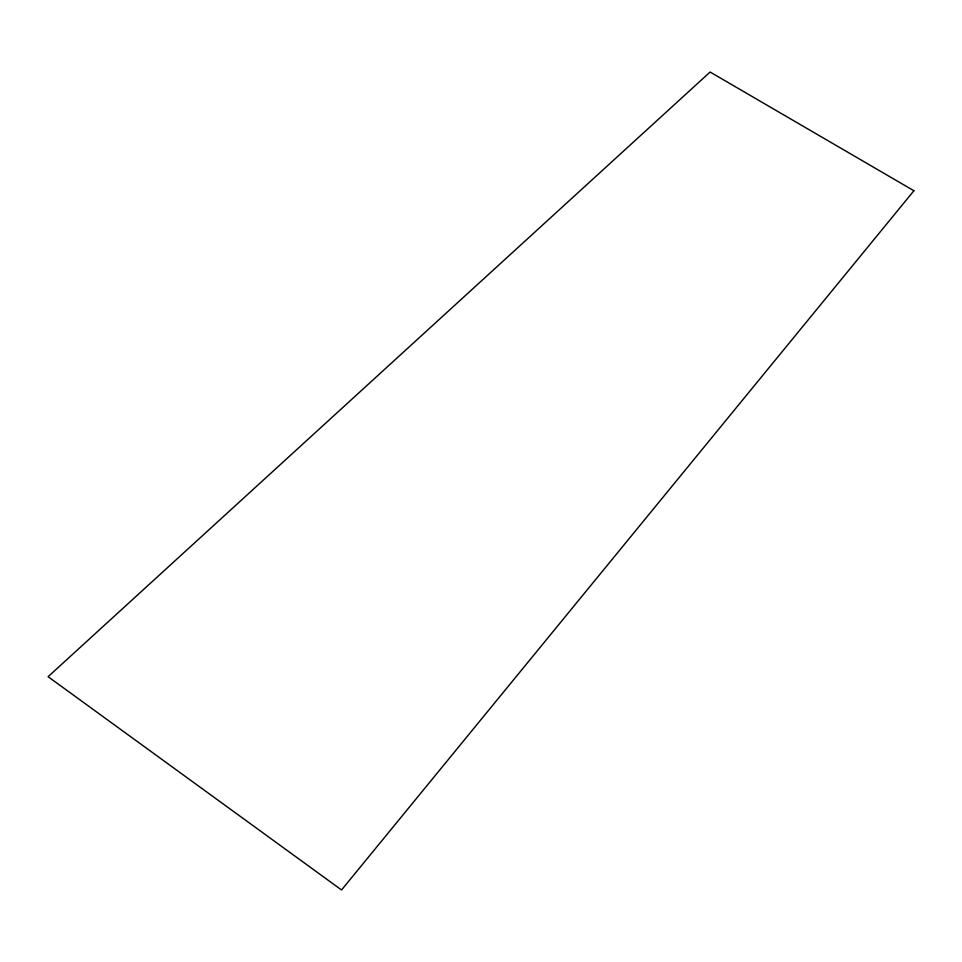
<?xml version="1.0" encoding="UTF-8"?>
<svg xmlns="http://www.w3.org/2000/svg" width="962" height="962" viewBox="0 0 962 962"><rect width="100%" height="100%" fill="white"/><g stroke="black" fill="none" stroke-linecap="round" stroke-linejoin="round"><path stroke-width="1.44" d="M913.9 190.741L341.546 889.97L48.1 676.695L710.112 72.03L913.9 190.741"/></g></svg>
